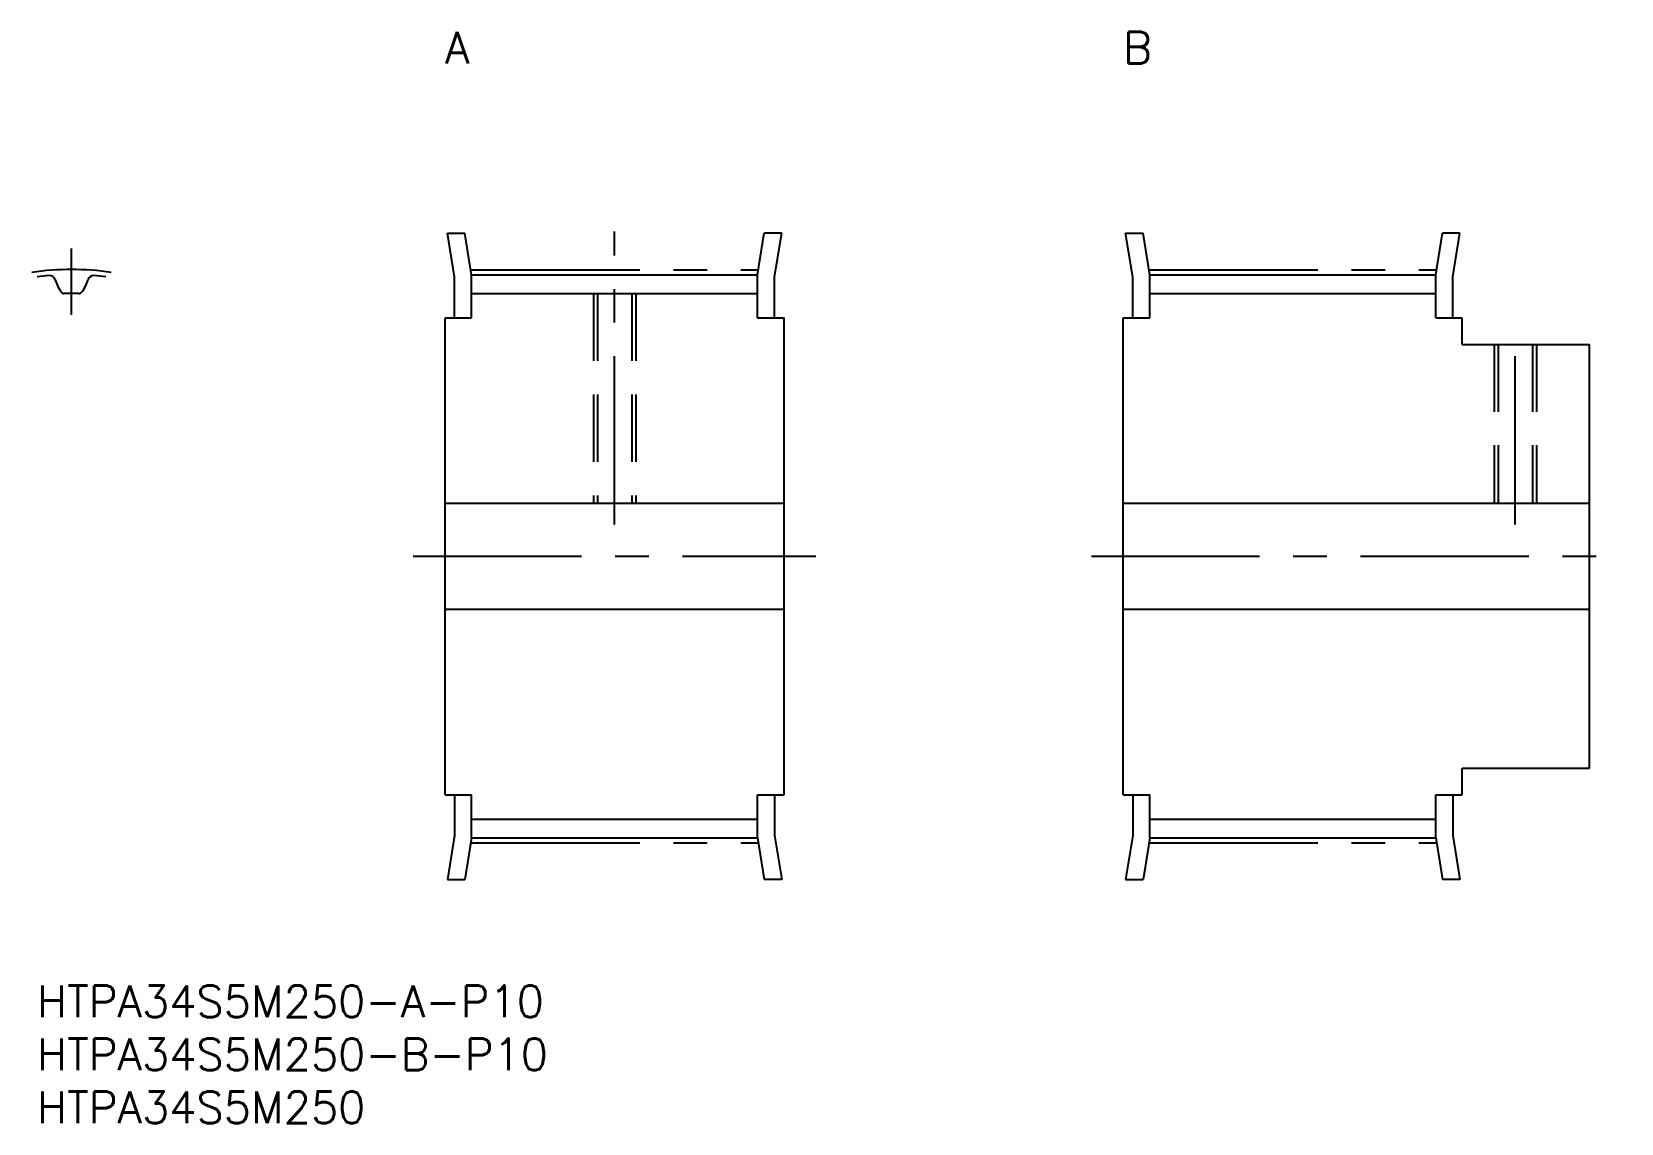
# Model space of a CAD drawing. Extents: x 0 to 149, y -13 to 90.
import ezdxf

# ---------------------------------------------------------------- set-up
doc = ezdxf.new("R2010")
doc.units = 0
doc.header["$LTSCALE"] = 0.5
doc.linetypes.add('CENTER', pattern=[50.8, 31.75, -6.35, 6.35, -6.35])
doc.linetypes.add('DASHED', pattern=[19.05, 12.7, -6.35])
for name, color, linetype in [('MSM_CENTER', 1, 'CENTER'), ('MSM_CONTINUOUS', 7, 'CONTINUOUS'), ('MSM_DASHED', 4, 'DASHED'), ('MSM_PART_NUMBER', 7, 'CONTINUOUS')]:
    doc.layers.add(name, color=color, linetype=linetype)
doc.styles.get("Standard").update_dxf_attribs({"font": 'txt.shx', "height": 3, "bigfont": 'bigfont.shx'})

# ---------------------------------------------------------------- blocks, each defined once
blk = doc.blocks.new('*U3')
at = {"layer": 'MSM_PART_NUMBER'}
blk.add_text('HTPA34S5M250-A-P10', height=3, dxfattribs=at).set_placement((0, -3))
blk = doc.blocks.new('*U4')
at = {"layer": 'MSM_PART_NUMBER'}
blk.add_text('HTPA34S5M250-B-P10', height=3, dxfattribs=at).set_placement((0, -8))
blk = doc.blocks.new('*U5')
at = {"layer": 'MSM_PART_NUMBER'}
blk.add_text('HTPA34S5M250', height=3, dxfattribs=at).set_placement((0, -13))
blk = doc.blocks.new('*U6')
at = {"layer": 'MSM_PART_NUMBER'}
blk.add_text('A', height=3, dxfattribs=at).set_placement((38.5, 87))
blk = doc.blocks.new('*U7')
at = {"layer": 'MSM_PART_NUMBER'}
blk.add_text('B', height=3, dxfattribs=at).set_placement((102.5, 87))

msp = doc.modelspace()

# ---------------------------------------------------------------- linework, layer by layer
at = {"layer": 'MSM_CENTER'}
for p, q in [((54.5, 43.5), (54.5, 71.15)), ((3.25, 63.3), (3.25, 69.55)), ((41, 67.55), (68, 67.55)), ((105, 67.55), (132, 67.55)), ((139.5, 43.5), (139.5, 62.5)), ((35.5, 40.5), (73.5, 40.5)), ((99.5, 40.5), (149.5, 40.5)), ((41, 13.45), (68, 13.45)), ((105, 13.45), (132, 13.45))]:
    msp.add_line(p, q, dxfattribs=at)
msp.add_arc((3.25, 40.5), 27.06, 82.0328, 97.9672, dxfattribs=at)
at = {"layer": 'MSM_CONTINUOUS'}
for p, q in [((39.4, 66.86), (38.72, 71)), ((38.72, 71), (40.38, 71)), ((41, 67.07), (40.38, 71)), ((68, 67.07), (68.62, 71)), ((70.28, 71), (68.62, 71)), ((69.6, 66.86), (70.28, 71)), ((103.4, 66.86), (102.72, 71)), ((102.72, 71), (104.38, 71)), ((105, 67.07), (104.38, 71)), ((132, 67.07), (132.62, 71)), ((134.28, 71), (132.62, 71)), ((133.6, 66.86), (134.28, 71)), ((39.4, 63), (39.4, 66.86)), ((41, 67.07), (68, 67.07)), ((41, 63), (41, 67.07)), ((68, 63), (68, 67.07)), ((69.6, 63), (69.6, 66.86)), ((103.4, 63), (103.4, 66.86)), ((105, 67.07), (132, 67.07)), ((105, 63), (105, 67.07)), ((132, 63), (132, 67.07)), ((133.6, 63), (133.6, 66.86)), ((41, 65.3), (68, 65.3)), ((105, 65.3), (132, 65.3)), ((38.5, 18), (38.5, 63)), ((38.5, 63), (41, 63)), ((68, 63), (70.5, 63)), ((70.5, 18), (70.5, 63)), ((102.5, 18), (102.5, 63)), ((102.5, 63), (105, 63)), ((132, 63), (134.5, 63)), ((134.5, 60.5), (134.5, 63)), ((134.5, 60.5), (146.5, 60.5)), ((146.5, 20.5), (146.5, 60.5)), ((38.5, 45.5), (70.5, 45.5)), ((102.5, 45.5), (146.5, 45.5)), ((38.5, 35.5), (70.5, 35.5)), ((102.5, 35.5), (146.5, 35.5)), ((134.5, 20.5), (146.5, 20.5)), ((134.5, 18), (134.5, 20.5)), ((38.5, 18), (41, 18)), ((39.4, 18), (39.4, 14.14)), ((41, 13.92), (41, 18)), ((68, 18), (70.5, 18)), ((68, 13.92), (68, 18)), ((69.6, 18), (69.6, 14.14)), ((102.5, 18), (105, 18)), ((103.4, 18), (103.4, 14.14)), ((105, 13.92), (105, 18)), ((132, 13.92), (132, 18)), ((132, 18), (134.5, 18)), ((133.6, 18), (133.6, 14.14)), ((41, 15.69), (68, 15.69)), ((105, 15.69), (132, 15.69)), ((39.4, 14.14), (38.72, 10)), ((41, 13.92), (40.38, 10)), ((41, 13.92), (68, 13.92)), ((68, 13.92), (68.62, 10)), ((69.6, 14.14), (70.28, 10)), ((103.4, 14.14), (102.72, 10)), ((105, 13.92), (104.38, 10)), ((105, 13.92), (132, 13.92)), ((132, 13.92), (132.62, 10)), ((133.6, 14.14), (134.28, 10)), ((38.72, 10), (40.38, 10)), ((70.28, 10), (68.62, 10)), ((102.72, 10), (104.38, 10)), ((134.28, 10), (132.62, 10))]:
    msp.add_line(p, q, dxfattribs=at)
for centre, radius, start, end in [((3.25, 40.5), 26.58, 94.5476, 97.0246), ((1.19, 66.44), 0.55, 15.3562, 94.5476), ((4.88, 67.46), 3.28, 195.3562, 219.1865), ((1.63, 67.46), 3.28, 320.8135, 344.6438), ((5.31, 66.44), 0.55, 85.4524, 164.6438), ((3.25, 40.5), 26.58, 82.9754, 85.4524), ((2.53, 65.54), 0.25, 219.1865, 271.6459), ((3.25, 40.5), 24.81, 88.3541, 91.6459), ((3.97, 65.54), 0.25, 268.3541, 320.8135)]:
    msp.add_arc(centre, radius, start, end, dxfattribs=at)
at = {"layer": 'MSM_DASHED'}
for p, q in [((52.5, 65.3), (52.5, 45.5)), ((52.88, 65.3), (52.88, 45.5)), ((56.12, 65.3), (56.12, 45.5)), ((56.5, 65.3), (56.5, 45.5)), ((137.5, 60.5), (137.5, 45.5)), ((137.88, 60.5), (137.88, 45.5)), ((141.12, 60.5), (141.12, 45.5)), ((141.5, 60.5), (141.5, 45.5))]:
    msp.add_line(p, q, dxfattribs=at)

# ---------------------------------------------------------------- block references
at = {"layer": 'MSM_CONTINUOUS'}
for name in ['*U6', '*U7', '*U3', '*U4', '*U5']:
    msp.add_blockref(name, (0, 0), dxfattribs=at)

doc.saveas('drawing.dxf')
